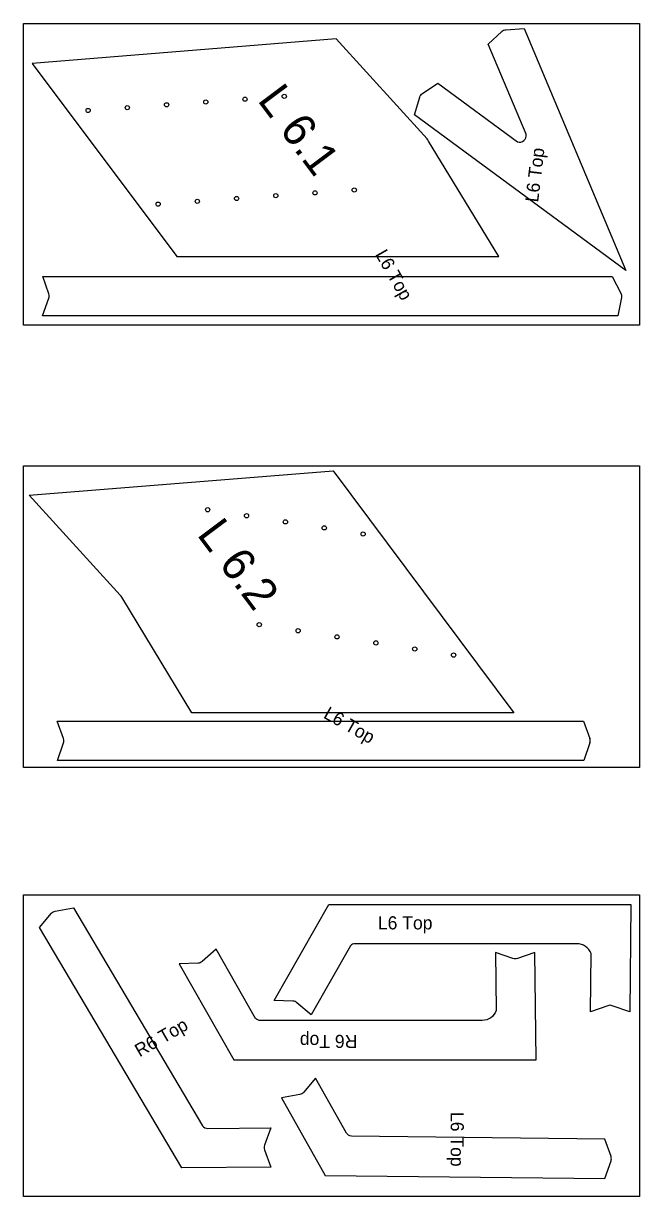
# Model space of a CAD drawing. Extents: x -22 to 802, y -186 to 688.
# Drawn here: x 45.6 to 139.6, y 198.2 to 377.1 of the extents above; entities that cross this region are included whole.
import ezdxf

# ---------------------------------------------------------------- set-up
doc = ezdxf.new("R2010")
doc.units = 0
doc.layers.get('0').update_dxf_attribs({"linetype": 'CONTINUOUS'})
for name, color, linetype in [('ANNOTATION', 7, 'CONTINUOUS'), ('DRILLING', 3, 'CONTINUOUS'), ('LAYOUT', 10, 'CONTINUOUS')]:
    doc.layers.add(name, color=color, linetype=linetype)

# ---------------------------------------------------------------- blocks, each defined once
blk = doc.blocks.new('*U23')
at = {"layer": 'ANNOTATION'}
blk.add_text('L 6.1', height=5, rotation=301.8126, dxfattribs=at).set_placement((79.21, 368.55))
blk = doc.blocks.new('*U24')
at = {"layer": 'ANNOTATION'}
blk.add_text('L 6.2', height=5, rotation=301.7521, dxfattribs=at).set_placement((343.02, 376.67))
blk = doc.blocks.new('*U91')
at = {"layer": 'ANNOTATION'}
blk.add_text('L6 Top', height=2, rotation=299.6226, dxfattribs=at).set_placement((99.19, 341.91))
blk = doc.blocks.new('*U93')
at = {"layer": 'ANNOTATION'}
blk.add_text('L6 Top', height=2, rotation=330.4808, dxfattribs=at).set_placement((91.2, 271.27))
blk = doc.blocks.new('*U95')
at = {"layer": 'ANNOTATION'}
blk.add_text('L6 Top', height=2, rotation=83.2586, dxfattribs=at).set_placement((124.1, 349.76))
blk = doc.blocks.new('*U97')
at = {"layer": 'ANNOTATION'}
blk.add_text('L6 Top', height=2, dxfattribs=at).set_placement((99.65, 238.93))
blk = doc.blocks.new('*U99')
at = {"layer": 'ANNOTATION'}
blk.add_text('L6 Top', height=2, rotation=270, dxfattribs=at).set_placement((110.76, 211.07))
blk = doc.blocks.new('*U101')
at = {"layer": 'ANNOTATION'}
blk.add_text('R6 Top', height=2, rotation=180, dxfattribs=at).set_placement((96.51, 222.84))
blk = doc.blocks.new('*U103')
at = {"layer": 'ANNOTATION'}
blk.add_text('R6 Top', height=2, rotation=30, dxfattribs=at).set_placement((63.29, 219.4))

msp = doc.modelspace()

# ---------------------------------------------------------------- linework, layer by layer
msp.add_line((131.03, 270.69), (131.99, 268.03))
for points in [[(118.55, 375.88, -0.171566), (119.17, 376.15), (121.99, 376.33), (137.49, 339.42), (105.21, 363.18), (106.05, 365.89, -0.171569), (106.45, 366.42), (108.8, 367.99), (120.95, 359.05, 0.587278), (122.25, 360.21), (116.48, 373.96)], [(68.95, 341.54), (118.08, 341.54), (107.39, 359.18, 0.048362), (107.16, 359.49), (93.27, 374.75), (46.92, 371.02)], [(49.43, 335.19, 0.171569), (49.44, 335.85), (48.51, 338.53), (135.39, 338.53), (136.71, 335.99, -0.169765), (136.8, 335.33), (136.25, 332.53), (48.47, 332.53)], [(92.81, 308.88), (120.41, 271.95), (71.27, 271.95), (60.58, 289.59, 0.048362), (60.35, 289.9), (46.46, 305.16)], [(83.3, 202.66), (69.74, 202.54), (48, 239.23), (49.84, 241.38, -0.171561), (50.42, 241.72), (53.2, 242.24), (72.9, 208.98, 0.238739), (73.71, 208.58), (83.3, 208.66), (82.36, 205.99, 0.171566), (82.36, 205.32)], [(87.3, 227.74, 0.169765), (86.69, 227.98), (83.83, 228.1), (92.16, 242.74), (138.26, 242.74), (138.07, 226.35), (135.4, 227.29, 0.171561), (134.74, 227.29), (132.07, 226.35), (132.17, 235.23, 0.316566), (130.02, 236.74), (96.2, 236.74, 0.212443), (95.46, 236.41), (89.47, 225.87)], [(72.83, 234.02, -0.169765), (72.21, 233.78), (69.35, 233.67), (77.68, 219.03), (123.78, 219.03), (123.6, 235.42), (120.93, 234.48, -0.171561), (120.26, 234.48), (117.6, 235.42), (117.7, 226.54, -0.316566), (115.55, 225.03), (81.73, 225.03, -0.212443), (80.98, 225.36), (74.99, 235.89)], [(84.95, 213.21), (91.63, 201.41), (134.28, 200.93), (135.22, 203.6, 0.171561), (135.22, 204.27), (134.28, 206.93), (95.62, 207.37, -0.238739), (94.87, 207.87), (90.14, 216.21), (88.31, 214.06, -0.171566), (87.73, 213.73)]]:
    msp.add_lwpolyline(points, format="xyb", close=True)
msp.add_lwpolyline([(132, 267.36), (131.08, 264.69), (50.77, 264.69), (51.69, 267.36, 0.171566), (51.69, 268.03), (50.72, 270.69), (131.03, 270.69)], format="xyb")
msp.add_arc((131.05, 267.69), 1, 341.0103, 19.9514)
at = {"layer": 'DRILLING'}
for centre, radius in [((67.41, 364.7), 0.322), ((73.39, 365.13), 0.322), ((79.38, 365.56), 0.322), ((85.36, 366), 0.322), ((55.44, 363.84), 0.322), ((61.42, 364.27), 0.322), ((78.09, 350.41), 0.322), ((84.07, 350.84), 0.322), ((90.06, 351.27), 0.322), ((96.04, 351.7), 0.322), ((66.12, 349.55), 0.322), ((72.1, 349.98), 0.322), ((73.68, 302.94), 0.323), ((79.61, 302.02), 0.323), ((85.54, 301.09), 0.323), ((91.47, 300.17), 0.323), ((97.4, 299.24), 0.323), ((81.55, 285.4), 0.323), ((87.48, 284.48), 0.323), ((93.41, 283.55), 0.323), ((99.34, 282.62), 0.323), ((105.27, 281.7), 0.323), ((111.2, 280.77), 0.323)]:
    msp.add_circle(centre, radius, dxfattribs=at)
at = {"layer": 'LAYOUT'}
for points in [[(139.57, 377.11), (139.57, 331.11), (45.57, 331.11), (45.57, 377.11)], [(139.57, 309.61), (139.57, 263.61), (45.57, 263.61), (45.57, 309.61)], [(139.57, 244.18), (139.57, 198.18), (45.57, 198.18), (45.57, 244.18)]]:
    msp.add_lwpolyline(points, close=True, dxfattribs=at)

# ---------------------------------------------------------------- block references
for name, p, rotation in [('*U23', (34.07, -8.61), 4.952108243909258), ('*U24', (-236.87, -106.05), 5.012589531258013)]:
    msp.add_blockref(name, p, dxfattribs=dict(rotation=rotation))
for name in ['*U95', '*U91', '*U93', '*U97', '*U103', '*U101', '*U99']:
    msp.add_blockref(name, (0, 0))

doc.saveas('drawing.dxf')
